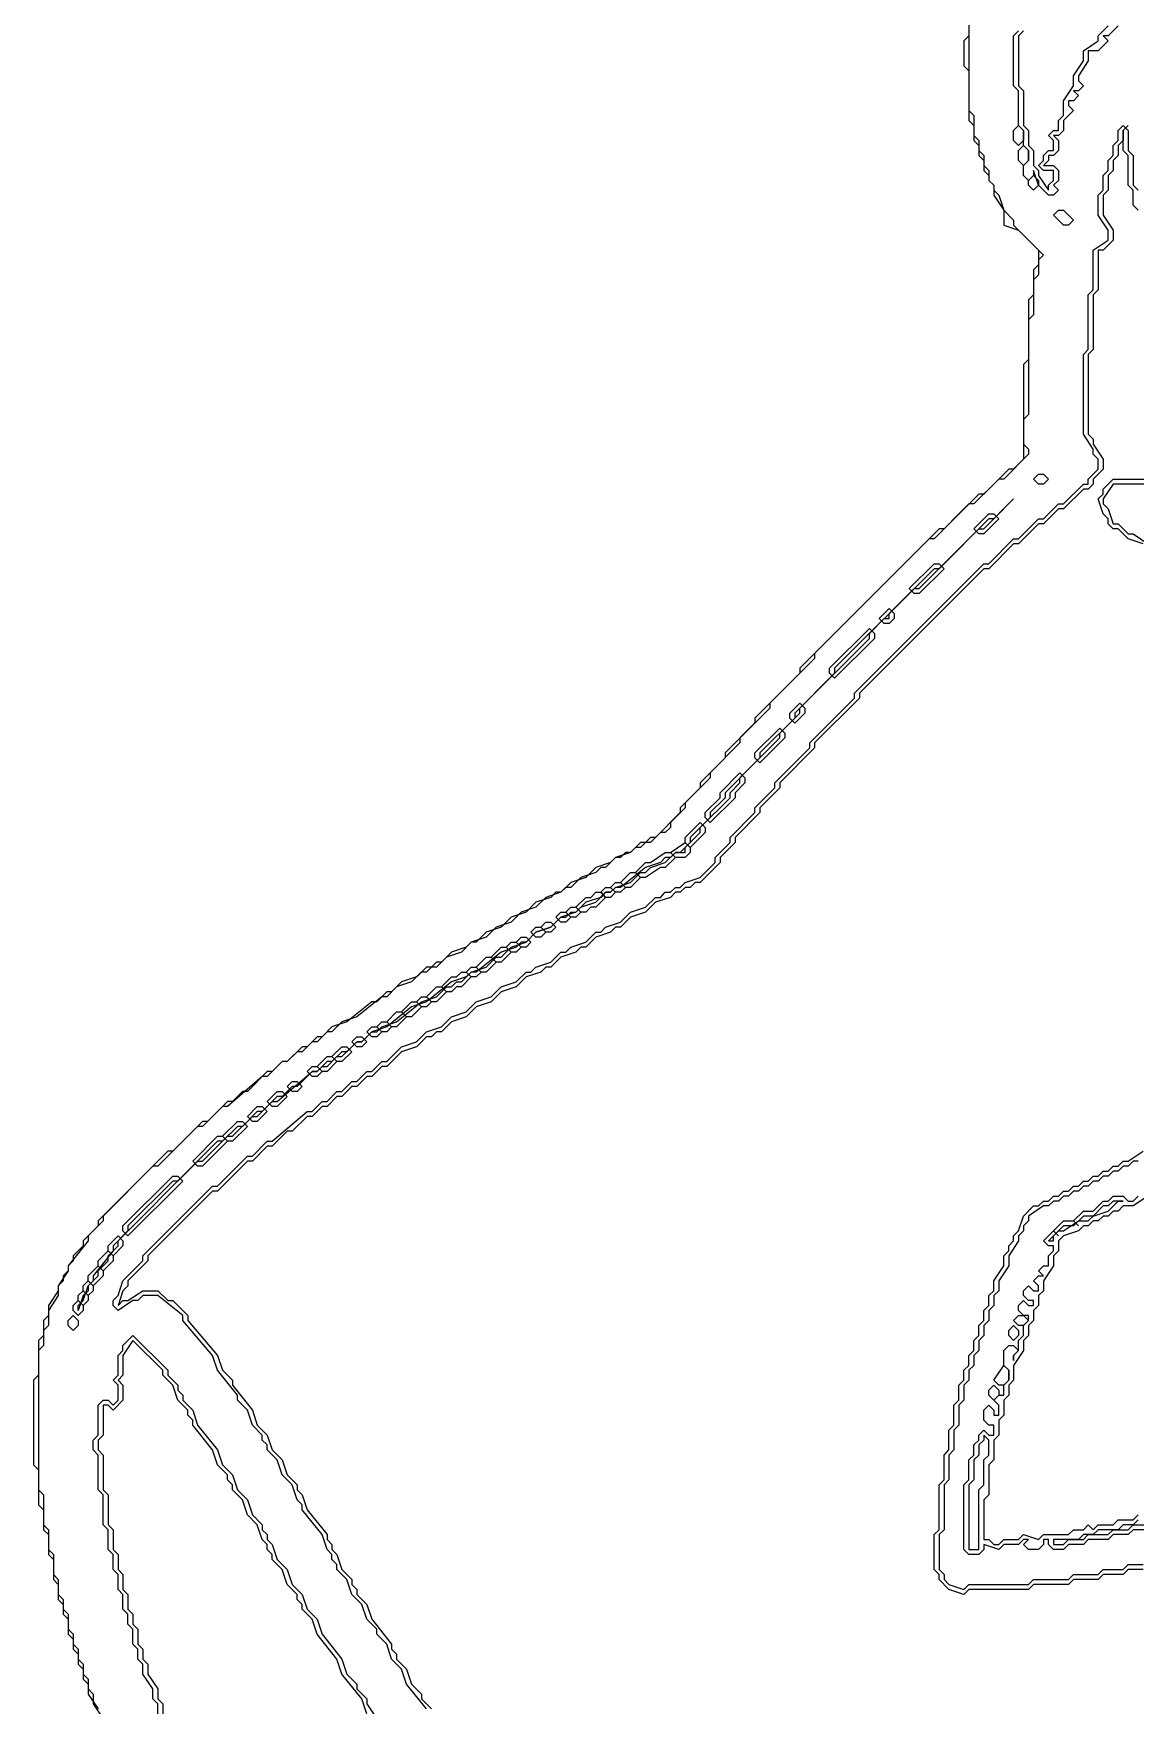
# Model space of a CAD drawing. Header units: millimetres. Extents: x 2 to 58.7, y 4.1 to 84.
# Drawn here: x 6.48 to 19.91, y 36.28 to 56.64 of the extents above; entities that cross this region are included whole.
import ezdxf

# ---------------------------------------------------------------- set-up
doc = ezdxf.new("R2010")
doc.units = ezdxf.units.MM
for name, color, linetype, true_color in [('CUT_OUTER', 1, 'Continuous', 0xa7a7a7), ('FILL_BLUE', 5, 'Continuous', 0x196fc6), ('FILL_HAIR', 4, 'Continuous', 0x905530), ('FILL_WHITE', 3, 'Continuous', 0xf5f3f0), ('RAISED_METAL', 6, 'Continuous', 0xa7a7a7)]:
    doc.layers.add(name, color=color, linetype=linetype, true_color=true_color)

msp = doc.modelspace()

# ---------------------------------------------------------------- linework, layer by layer
at = {"layer": 'CUT_OUTER'}
msp.add_lwpolyline([(17.877, 56.97), (17.877, 56.606), (17.816, 56.545), (17.816, 56.242), (17.877, 56.182), (17.877, 55.576), (17.937, 55.515), (17.937, 55.333), (17.998, 55.273), (17.998, 55.152), (18.059, 55.091), (18.059, 54.97), (18.119, 54.909), (18.119, 54.848), (18.18, 54.788), (18.18, 54.667), (18.301, 54.485), (18.301, 54.303), (18.483, 54.242), (18.725, 54), (18.725, 53.818), (18.665, 53.758), (18.665, 53.455), (18.604, 53.394), (18.604, 52.667), (18.543, 52.606), (18.543, 51.455), (18.422, 51.333), (18.362, 51.333), (18.059, 51.03), (17.998, 51.03), (17.574, 50.606), (17.513, 50.606), (15.817, 48.909), (15.817, 48.848), (15.271, 48.303), (15.271, 48.242), (14.908, 47.879), (14.908, 47.818), (14.605, 47.515), (14.605, 47.455), (14.362, 47.212), (14.362, 47.152), (14.059, 46.848), (13.999, 46.848), (13.938, 46.788), (13.877, 46.788), (13.756, 46.667), (13.696, 46.667), (13.635, 46.606), (13.574, 46.606), (13.514, 46.545), (13.332, 46.485), (13.211, 46.364), (13.029, 46.303), (12.908, 46.182), (12.847, 46.182), (12.787, 46.121), (12.605, 46.061), (12.484, 45.939), (12.302, 45.879), (12.181, 45.758), (11.999, 45.697), (11.878, 45.576), (11.817, 45.576), (11.756, 45.515), (11.575, 45.455), (11.453, 45.333), (11.393, 45.333), (11.332, 45.273), (11.272, 45.273), (11.15, 45.152), (10.969, 45.091), (10.847, 44.97), (10.787, 44.97), (10.666, 44.848), (10.605, 44.848), (10.302, 44.606), (10.12, 44.545), (9.999, 44.424), (9.939, 44.424), (9.817, 44.303), (9.757, 44.303), (9.575, 44.121), (9.514, 44.121), (9.393, 44), (9.333, 44), (9.09, 43.758), (9.03, 43.758), (8.908, 43.636), (8.848, 43.636), (8.605, 43.394), (8.545, 43.394), (8.181, 43.03), (8.121, 43.03), (7.272, 42.182), (7.272, 42.121), (7.09, 41.939), (7.09, 41.879), (6.969, 41.758), (6.969, 41.697), (6.909, 41.636), (6.909, 41.576), (6.848, 41.515), (6.848, 41.455), (6.787, 41.394), (6.787, 41.333), (6.666, 41.152), (6.666, 41.03), (6.606, 40.97), (6.606, 40.788), (6.545, 40.727), (6.545, 40.303), (6.484, 40.242), (6.484, 39.212), (6.545, 39.152), (6.545, 38.727), (6.606, 38.667), (6.606, 38.424), (6.666, 38.364), (6.666, 38.121), (6.727, 38.061), (6.727, 37.818), (6.787, 37.758), (6.787, 37.576), (6.848, 37.515), (6.848, 37.394), (6.909, 37.333), (6.909, 37.152), (6.969, 37.091), (6.969, 36.97), (7.03, 36.909), (7.03, 36.788), (7.09, 36.727), (7.09, 36.606), (7.151, 36.545), (7.151, 36.424), (7.272, 36.242)], dxfattribs=at)
at = {"layer": 'FILL_BLUE'}
msp.add_lwpolyline([(20.058, 42.485), (19.877, 42.364), (19.755, 42.364), (19.695, 42.303), (19.634, 42.303), (19.574, 42.242), (19.513, 42.242), (19.452, 42.182), (19.392, 42.182), (19.331, 42.121), (19.271, 42.121), (19.21, 42.061), (19.028, 42), (18.968, 41.939), (18.968, 41.818), (18.907, 41.758), (18.907, 41.636), (18.786, 41.455), (18.786, 41.333), (18.725, 41.273), (18.725, 41.152), (18.665, 41.091), (18.665, 40.97), (18.604, 40.909), (18.604, 40.788), (18.543, 40.727), (18.543, 40.606), (18.422, 40.424), (18.422, 40.242), (18.362, 40.182), (18.362, 40.061), (18.301, 40), (18.301, 39.818), (18.24, 39.758), (18.24, 39.576), (18.18, 39.515), (18.18, 39.273), (18.119, 39.212), (18.119, 38.848), (18.059, 38.788), (18.059, 38.303), (18.119, 38.303), (18.18, 38.242), (18.24, 38.242), (18.301, 38.303), (18.483, 38.303), (18.543, 38.364), (18.725, 38.303), (18.786, 38.364), (19.089, 38.364), (19.149, 38.424), (19.271, 38.424), (19.331, 38.485), (19.392, 38.424), (19.452, 38.485), (19.634, 38.485), (19.695, 38.545), (19.877, 38.545), (19.937, 38.606)], dxfattribs=at)
at = {"layer": 'FILL_HAIR'}
msp.add_lwpolyline([(18.543, 56.667), (18.483, 56.606), (18.483, 56), (18.543, 55.939), (18.543, 55.515), (18.604, 55.455), (18.604, 55.273), (18.665, 55.212), (18.665, 55.03), (18.725, 54.97), (18.725, 54.909), (18.846, 54.727), (18.846, 54.788), (18.907, 54.848), (18.907, 54.97), (18.786, 54.97), (18.725, 55.03), (18.786, 55.091), (18.786, 55.152), (18.846, 55.212), (18.907, 55.212), (18.907, 55.333), (18.846, 55.394), (18.907, 55.455), (18.968, 55.455), (18.968, 55.576), (19.028, 55.636), (19.028, 55.818), (19.149, 56), (19.149, 56.121), (19.271, 56.303), (19.271, 56.424), (19.452, 56.545), (19.452, 56.606), (19.574, 56.727)], dxfattribs=at)
at = {"layer": 'FILL_WHITE'}
for points in [[(19.937, 54.485), (19.877, 54.545), (19.877, 54.727), (19.816, 54.788), (19.816, 55.152), (19.755, 55.212), (19.755, 55.455), (19.816, 55.515), (19.755, 55.455), (19.755, 55.333), (19.695, 55.273), (19.695, 55.152), (19.634, 55.091), (19.634, 54.97), (19.574, 54.909), (19.574, 54.727), (19.513, 54.667), (19.513, 54.424), (19.634, 54.242), (19.634, 54.121), (19.513, 54), (19.452, 54), (19.452, 53.515), (19.392, 53.455), (19.392, 52.788), (19.331, 52.727), (19.331, 51.758), (19.392, 51.697), (19.392, 51.636), (19.513, 51.455), (19.513, 51.333), (19.392, 51.212), (19.392, 51.152), (19.331, 51.091), (19.271, 51.091), (19.028, 50.848), (18.968, 50.848), (18.786, 50.667), (18.725, 50.667), (18.483, 50.424), (18.422, 50.424), (18.119, 50.121), (18.059, 50.121), (16.544, 48.606), (16.544, 48.545), (15.998, 48), (15.998, 47.939), (15.574, 47.515), (15.574, 47.455), (15.332, 47.212), (15.332, 47.152), (15.029, 46.848), (15.029, 46.788), (14.847, 46.606), (14.847, 46.545), (14.605, 46.303), (14.544, 46.303), (14.483, 46.242), (14.423, 46.242), (14.362, 46.182), (14.302, 46.182), (14.241, 46.121), (14.059, 46.061), (13.938, 45.939), (13.756, 45.879), (13.635, 45.758), (13.574, 45.758), (13.514, 45.697), (13.332, 45.636), (13.211, 45.515), (13.15, 45.515), (13.09, 45.455), (12.908, 45.394), (12.787, 45.273), (12.726, 45.273), (12.665, 45.212), (12.484, 45.152), (12.362, 45.03), (12.181, 44.97), (12.059, 44.848), (11.878, 44.788), (11.756, 44.667), (11.575, 44.606), (11.453, 44.485), (11.393, 44.485), (11.332, 44.424), (11.272, 44.424), (11.15, 44.303), (10.969, 44.242), (10.787, 44.061), (10.726, 44.061), (10.605, 43.939), (10.544, 43.939), (10.423, 43.818), (10.363, 43.818), (10.241, 43.697), (10.181, 43.697), (10.06, 43.576), (9.999, 43.576), (9.878, 43.455), (9.817, 43.455), (9.636, 43.273), (9.575, 43.273), (9.393, 43.091), (9.333, 43.091), (9.151, 42.909), (9.09, 42.909), (8.727, 42.545), (8.666, 42.545), (7.878, 41.758), (7.878, 41.697), (7.636, 41.455), (7.636, 41.394), (7.575, 41.333), (7.515, 41.152), (7.575, 41.212), (7.636, 41.212), (7.818, 41.333), (7.999, 41.333), (8.121, 41.212), (8.181, 41.212), (8.363, 41.03), (8.363, 40.97), (8.727, 40.545), (8.787, 40.364), (8.908, 40.242), (8.908, 40.182), (9.151, 39.879), (9.211, 39.697), (9.333, 39.576), (9.393, 39.394), (9.514, 39.273), (9.575, 39.091), (9.696, 38.97), (9.696, 38.909), (9.757, 38.848), (9.817, 38.667), (10.06, 38.364), (10.06, 38.303), (10.12, 38.242), (10.12, 38.182), (10.181, 38.121), (10.241, 37.939), (10.363, 37.818), (10.363, 37.758), (10.423, 37.697), (10.423, 37.636), (10.544, 37.515), (10.605, 37.333), (10.847, 37.03), (10.847, 36.97), (10.908, 36.909), (10.908, 36.848), (11.029, 36.727), (11.09, 36.545), (11.211, 36.424), (11.211, 36.364), (11.332, 36.242)], [(19.998, 50.424), (19.816, 50.485), (19.695, 50.606), (19.634, 50.606), (19.574, 50.667), (19.574, 50.727), (19.513, 50.788), (19.452, 50.97), (19.513, 51.03), (19.513, 51.091), (19.634, 51.212), (20.058, 51.212)], [(19.998, 37.939), (19.816, 37.939), (19.755, 37.879), (19.513, 37.879), (19.452, 37.818), (19.149, 37.818), (19.089, 37.758), (18.665, 37.758), (18.604, 37.697), (17.877, 37.697), (17.816, 37.636), (17.634, 37.697), (17.513, 37.818), (17.513, 37.879), (17.453, 37.939), (17.453, 38.364), (17.513, 38.424), (17.513, 38.97), (17.574, 39.03), (17.574, 39.333), (17.634, 39.394), (17.634, 39.636), (17.695, 39.697), (17.695, 39.939), (17.756, 40), (17.756, 40.182), (17.816, 40.242), (17.816, 40.364), (17.877, 40.424), (17.877, 40.545), (17.937, 40.606), (17.937, 40.727), (17.998, 40.788), (17.998, 40.909), (18.059, 40.97), (18.059, 41.091), (18.119, 41.152), (18.119, 41.273), (18.18, 41.333), (18.18, 41.455), (18.301, 41.636), (18.301, 41.758), (18.362, 41.818), (18.362, 41.879), (18.422, 41.939), (18.422, 42), (18.483, 42.061), (18.543, 42.242), (18.665, 42.364), (18.725, 42.364), (18.786, 42.424), (18.846, 42.424), (18.907, 42.485), (18.968, 42.485), (19.028, 42.545), (19.089, 42.545), (19.149, 42.606), (19.21, 42.606), (19.271, 42.667), (19.331, 42.667), (19.392, 42.727), (19.452, 42.727), (19.513, 42.788), (19.574, 42.788), (19.634, 42.848), (19.695, 42.848), (19.755, 42.909), (19.816, 42.909), (19.998, 43.03)], [(10.544, 36.182), (10.484, 36.364), (10.241, 36.667), (10.181, 36.848), (9.939, 37.152), (9.878, 37.333), (9.757, 37.455), (9.757, 37.515), (9.696, 37.576), (9.696, 37.636), (9.575, 37.758), (9.514, 37.939), (9.393, 38.061), (9.393, 38.121), (9.333, 38.182), (9.333, 38.242), (9.272, 38.303), (9.211, 38.485), (9.09, 38.606), (9.03, 38.788), (8.908, 38.909), (8.908, 38.97), (8.848, 39.03), (8.848, 39.091), (8.727, 39.212), (8.666, 39.394), (8.424, 39.697), (8.424, 39.758), (8.363, 39.818), (8.363, 39.879), (8.242, 40), (8.181, 40.182), (8.06, 40.303), (8.06, 40.364), (7.696, 40.727), (7.575, 40.545), (7.575, 40.303), (7.515, 40.242), (7.575, 40.182), (7.575, 40), (7.454, 39.879), (7.393, 39.939), (7.333, 39.939), (7.333, 39.576), (7.272, 39.515), (7.272, 39.394), (7.333, 39.333), (7.333, 38.909), (7.393, 38.848), (7.393, 38.485), (7.454, 38.424), (7.454, 38.182), (7.515, 38.121), (7.515, 37.939), (7.575, 37.879), (7.575, 37.697), (7.636, 37.636), (7.636, 37.455), (7.696, 37.394), (7.696, 37.273), (7.757, 37.212), (7.757, 37.03), (7.818, 36.97), (7.818, 36.848), (7.878, 36.788), (7.878, 36.667), (7.999, 36.485), (7.999, 36.364), (8.06, 36.303), (8.06, 36.182)], [(19.937, 38.545), (19.877, 38.485), (19.755, 38.485), (19.695, 38.424), (19.452, 38.424), (19.392, 38.364), (19.271, 38.364), (19.21, 38.303), (18.907, 38.303), (18.907, 38.242), (19.028, 38.242), (19.089, 38.303), (19.271, 38.303), (19.331, 38.364), (19.574, 38.364), (19.634, 38.424), (19.816, 38.424), (19.877, 38.485), (20.058, 38.485)]]:
    msp.add_lwpolyline(points, dxfattribs=at)
for points in [[(18.422, 50.97), (18.18, 50.727), (18.119, 50.727), (17.513, 50.121), (17.453, 50.121), (16.241, 48.909), (16.241, 48.848), (15.756, 48.364), (15.756, 48.303), (15.332, 47.879), (15.332, 47.818), (14.908, 47.394), (14.908, 47.333), (14.726, 47.152), (14.726, 47.091), (14.483, 46.848), (14.483, 46.788), (14.362, 46.667), (14.302, 46.667), (14.241, 46.606), (14.18, 46.606), (14.12, 46.545), (13.938, 46.485), (13.635, 46.242), (13.574, 46.242), (13.514, 46.182), (13.453, 46.182), (13.393, 46.121), (13.211, 46.061), (13.09, 45.939), (12.908, 45.879), (12.787, 45.758), (12.605, 45.697), (12.484, 45.576), (12.423, 45.576), (12.362, 45.515), (12.181, 45.455), (11.878, 45.212), (11.817, 45.212), (11.756, 45.152), (11.575, 45.091), (11.272, 44.848), (11.09, 44.788), (10.787, 44.545), (10.605, 44.485), (10.484, 44.364), (10.423, 44.364), (10.302, 44.242), (10.241, 44.242), (10.12, 44.121), (10.06, 44.121), (9.939, 44), (9.878, 44), (9.696, 43.818), (9.636, 43.818), (9.514, 43.697), (9.454, 43.697), (9.272, 43.515), (9.211, 43.515), (9.03, 43.333), (8.969, 43.333), (8.787, 43.152), (8.727, 43.152), (8.242, 42.667), (8.181, 42.667), (7.636, 42.121), (7.636, 42.061), (7.454, 41.879), (7.454, 41.818), (7.212, 41.515), (7.212, 41.455), (7.151, 41.394), (7.151, 41.333), (7.09, 41.273), (7.03, 41.091), (7.03, 41.152), (7.09, 41.212), (7.151, 41.394), (7.272, 41.515), (7.272, 41.576), (7.393, 41.697), (7.393, 41.758), (7.515, 41.879), (7.515, 41.939), (8.484, 42.909), (8.545, 42.909), (8.848, 43.212), (8.908, 43.212), (9.151, 43.455), (9.211, 43.455), (9.393, 43.636), (9.454, 43.636), (9.878, 44), (9.939, 44), (9.999, 44.061), (10.06, 44.061), (10.181, 44.182), (10.241, 44.182), (10.423, 44.364), (10.484, 44.364), (10.605, 44.485), (10.666, 44.485), (10.726, 44.545), (10.908, 44.606), (11.211, 44.848), (11.393, 44.909), (11.514, 45.03), (11.575, 45.03), (11.635, 45.091), (11.696, 45.091), (11.817, 45.212), (11.999, 45.273), (12.12, 45.394), (12.181, 45.394), (12.302, 45.515), (12.484, 45.576), (12.605, 45.697), (12.787, 45.758), (12.908, 45.879), (12.968, 45.879), (13.029, 45.939), (13.09, 45.939), (13.15, 46), (13.332, 46.061), (13.453, 46.182), (13.514, 46.182), (13.574, 46.242), (13.756, 46.303), (13.877, 46.424), (13.938, 46.424), (13.999, 46.485), (14.18, 46.545), (14.302, 46.667), (14.423, 46.667), (14.423, 46.727), (14.605, 46.909), (14.605, 46.97), (14.968, 47.333), (14.968, 47.394), (15.089, 47.515), (15.089, 47.576), (15.574, 48.061), (15.574, 48.121), (15.817, 48.364), (15.817, 48.424), (16.665, 49.273), (16.665, 49.333), (16.847, 49.515), (16.907, 49.515), (16.907, 49.576), (17.21, 49.879), (17.271, 49.879), (17.998, 50.606), (18.059, 50.606)], [(19.755, 42.424), (19.634, 42.424), (19.574, 42.364), (19.513, 42.364), (19.392, 42.242), (19.271, 42.242), (19.149, 42.121), (19.028, 42.121), (18.846, 41.939), (18.907, 41.939), (18.907, 42), (18.968, 42.061), (19.028, 42.061), (19.21, 42.182), (19.331, 42.182), (19.392, 42.242), (19.574, 42.303), (19.695, 42.424)], [(18.059, 39.576), (18.059, 39.515), (17.998, 39.455), (17.998, 39.333), (17.937, 39.273), (17.937, 39.03), (17.877, 38.97), (17.877, 38.182), (17.998, 38.182), (17.998, 38.909), (18.059, 38.97), (18.059, 39.273), (18.119, 39.333), (18.119, 39.515)]]:
    msp.add_lwpolyline(points, close=True, dxfattribs=at)
at = {"layer": 'RAISED_METAL'}
for points in [[(17.877, 56.848), (17.877, 55.697), (17.937, 55.636), (17.937, 55.394), (17.998, 55.333), (17.998, 55.212), (18.059, 55.152), (18.059, 55.03), (18.119, 54.97), (18.119, 54.848), (18.18, 54.788), (18.18, 54.727), (18.24, 54.667), (18.301, 54.485), (18.422, 54.364), (18.422, 54.303), (18.786, 53.939), (18.725, 53.879), (18.725, 53.697), (18.665, 53.636), (18.665, 53.212), (18.604, 53.152), (18.604, 52), (18.543, 51.939), (18.543, 51.636), (18.604, 51.576), (18.604, 51.515), (18.301, 51.212), (18.24, 51.212), (17.937, 50.909), (17.877, 50.909), (17.453, 50.485), (17.392, 50.485), (15.998, 49.091), (15.998, 49.03), (15.453, 48.485), (15.453, 48.424), (15.089, 48.061), (15.089, 48), (14.726, 47.636), (14.726, 47.576), (14.423, 47.273), (14.423, 47.212), (14.241, 47.03), (14.241, 46.97), (14.18, 46.909), (14.12, 46.909), (13.999, 46.788), (13.938, 46.788), (13.877, 46.727), (13.817, 46.727), (13.756, 46.667), (13.574, 46.606), (13.453, 46.485), (13.393, 46.485), (13.332, 46.424), (13.15, 46.364), (13.029, 46.242), (12.968, 46.242), (12.908, 46.182), (12.726, 46.121), (12.605, 46), (12.423, 45.939), (12.302, 45.818), (12.12, 45.758), (11.999, 45.636), (11.817, 45.576), (11.696, 45.455), (11.514, 45.394), (11.393, 45.273), (11.332, 45.273), (11.272, 45.212), (11.211, 45.212), (11.09, 45.091), (10.908, 45.03), (10.787, 44.909), (10.726, 44.909), (10.423, 44.667), (10.241, 44.606), (10.12, 44.485), (10.06, 44.485), (9.939, 44.364), (9.878, 44.364), (9.757, 44.242), (9.696, 44.242), (9.575, 44.121), (9.514, 44.121), (9.333, 43.939), (9.272, 43.939), (8.848, 43.576), (8.787, 43.576), (8.545, 43.333), (8.484, 43.333), (7.999, 42.848), (7.939, 42.848), (7.333, 42.242), (7.333, 42.182), (7.151, 42), (7.151, 41.939), (6.909, 41.636), (6.909, 41.576), (6.787, 41.394), (6.787, 41.273), (6.666, 41.091), (6.666, 40.909), (6.606, 40.848), (6.606, 40.667), (6.545, 40.606), (6.545, 38.909), (6.606, 38.848), (6.606, 38.485), (6.666, 38.424), (6.666, 38.182), (6.727, 38.121), (6.727, 37.879), (6.787, 37.818), (6.787, 37.636), (6.848, 37.576), (6.848, 37.455), (6.909, 37.394), (6.909, 37.212), (6.969, 37.152), (6.969, 37.03), (7.03, 36.97), (7.03, 36.848), (7.09, 36.788), (7.09, 36.667), (7.151, 36.606), (7.151, 36.485), (7.212, 36.424), (7.212, 36.303), (7.333, 36.121)], [(19.695, 56.727), (19.574, 56.606), (19.513, 56.606), (19.574, 56.545), (19.452, 56.424), (19.331, 56.424), (19.331, 56.303), (19.21, 56.121), (19.21, 56.061), (19.271, 56), (19.21, 55.939), (19.149, 55.939), (19.21, 55.879), (19.149, 55.818), (19.089, 55.818), (19.089, 55.758), (19.149, 55.697), (19.028, 55.576), (19.028, 55.455), (18.968, 55.394), (18.907, 55.394), (18.968, 55.333), (18.968, 55.212), (18.907, 55.152), (18.846, 55.152), (18.846, 55.091), (18.786, 55.03), (18.907, 55.03), (18.968, 54.97), (18.968, 54.848), (18.907, 54.788), (18.968, 54.727), (18.907, 54.667), (18.846, 54.667), (18.725, 54.788), (18.665, 54.97), (18.665, 54.909), (18.604, 54.848), (18.543, 54.909), (18.543, 55.03), (18.604, 55.091), (18.604, 55.212), (18.543, 55.273), (18.543, 55.455), (18.483, 55.515), (18.483, 55.939), (18.422, 56), (18.422, 56.606), (18.483, 56.667)], [(11.272, 36.242), (11.029, 36.545), (10.969, 36.727), (10.847, 36.848), (10.787, 37.03), (10.666, 37.152), (10.666, 37.212), (10.544, 37.333), (10.484, 37.515), (10.363, 37.636), (10.302, 37.818), (10.181, 37.939), (10.181, 38), (10.12, 38.061), (10.12, 38.121), (10.06, 38.182), (9.999, 38.364), (9.757, 38.667), (9.757, 38.727), (9.696, 38.788), (9.636, 38.97), (9.514, 39.091), (9.454, 39.273), (9.333, 39.394), (9.333, 39.455), (9.272, 39.515), (9.272, 39.576), (9.151, 39.697), (9.09, 39.879), (8.969, 40), (8.969, 40.061), (8.727, 40.364), (8.666, 40.545), (8.302, 40.97), (8.302, 41.03), (7.999, 41.273), (7.818, 41.273), (7.757, 41.212), (7.696, 41.212), (7.515, 41.091), (7.454, 41.152), (7.454, 41.212), (7.515, 41.273), (7.575, 41.455), (7.818, 41.697), (7.818, 41.758), (8.666, 42.606), (8.727, 42.606), (9.09, 42.97), (9.151, 42.97), (9.333, 43.152), (9.393, 43.152), (9.817, 43.515), (9.878, 43.515), (9.999, 43.636), (10.06, 43.636), (10.181, 43.758), (10.241, 43.758), (10.363, 43.879), (10.423, 43.879), (10.544, 44), (10.605, 44), (10.726, 44.121), (10.787, 44.121), (10.969, 44.303), (11.15, 44.364), (11.272, 44.485), (11.453, 44.545), (11.575, 44.667), (11.756, 44.727), (11.878, 44.848), (12.059, 44.909), (12.181, 45.03), (12.362, 45.091), (12.484, 45.212), (12.544, 45.212), (12.605, 45.273), (12.787, 45.333), (12.908, 45.455), (12.968, 45.455), (13.029, 45.515), (13.211, 45.576), (13.332, 45.697), (13.393, 45.697), (13.453, 45.758), (13.635, 45.818), (13.756, 45.939), (13.938, 46), (14.059, 46.121), (14.12, 46.121), (14.18, 46.182), (14.241, 46.182), (14.302, 46.242), (14.362, 46.242), (14.423, 46.303), (14.605, 46.364), (14.786, 46.545), (14.786, 46.606), (14.968, 46.788), (14.968, 46.848), (15.271, 47.152), (15.271, 47.212), (15.514, 47.455), (15.514, 47.515), (15.938, 47.939), (15.938, 48), (16.483, 48.545), (16.483, 48.606), (18.059, 50.182), (18.119, 50.182), (18.422, 50.485), (18.483, 50.485), (18.725, 50.727), (18.786, 50.727), (18.968, 50.909), (19.028, 50.909), (19.271, 51.152), (19.331, 51.152), (19.331, 51.212), (19.452, 51.333), (19.452, 51.455), (19.392, 51.515), (19.392, 51.576), (19.271, 51.758), (19.271, 52.727), (19.331, 52.788), (19.331, 53.455), (19.392, 53.515), (19.392, 54), (19.574, 54.121), (19.574, 54.242), (19.452, 54.424), (19.452, 54.667), (19.513, 54.727), (19.513, 54.909), (19.574, 54.97), (19.574, 55.091), (19.634, 55.152), (19.634, 55.273), (19.695, 55.333), (19.695, 55.455), (19.755, 55.515), (19.816, 55.455), (19.816, 55.212), (19.877, 55.152), (19.877, 54.788), (19.937, 54.727)], [(20.058, 51.152), (19.634, 51.152), (19.513, 50.97), (19.513, 50.909), (19.574, 50.848), (19.634, 50.667), (19.695, 50.667), (19.816, 50.545), (19.877, 50.545), (20.058, 50.424)], [(19.937, 42.909), (19.877, 42.909), (19.816, 42.848), (19.755, 42.848), (19.695, 42.788), (19.634, 42.788), (19.574, 42.727), (19.513, 42.727), (19.452, 42.667), (19.392, 42.667), (19.331, 42.606), (19.271, 42.606), (19.21, 42.545), (19.149, 42.545), (19.089, 42.485), (19.028, 42.485), (18.968, 42.424), (18.907, 42.424), (18.846, 42.364), (18.786, 42.364), (18.604, 42.242), (18.604, 42.182), (18.543, 42.121), (18.543, 42.061), (18.483, 42), (18.483, 41.939), (18.362, 41.758), (18.362, 41.636), (18.24, 41.455), (18.24, 41.333), (18.18, 41.273), (18.18, 41.152), (18.119, 41.091), (18.119, 40.97), (18.059, 40.909), (18.059, 40.788), (17.998, 40.727), (17.998, 40.606), (17.937, 40.545), (17.937, 40.424), (17.877, 40.364), (17.877, 40.242), (17.816, 40.182), (17.816, 40), (17.756, 39.939), (17.756, 39.697), (17.695, 39.636), (17.695, 39.394), (17.634, 39.333), (17.634, 39.03), (17.574, 38.97), (17.574, 38.424), (17.513, 38.364), (17.513, 37.939), (17.574, 37.879), (17.574, 37.818), (17.634, 37.758), (17.816, 37.697), (17.877, 37.758), (18.604, 37.758), (18.665, 37.818), (19.089, 37.818), (19.149, 37.879), (19.452, 37.879), (19.513, 37.939), (19.755, 37.939), (19.816, 38), (19.998, 38)], [(20.058, 38.424), (19.877, 38.424), (19.816, 38.364), (19.634, 38.364), (19.574, 38.303), (19.331, 38.303), (19.271, 38.242), (19.089, 38.242), (19.028, 38.182), (18.907, 38.182), (18.846, 38.242), (18.846, 38.303), (18.786, 38.303), (18.786, 38.242), (18.725, 38.182), (18.604, 38.182), (18.543, 38.242), (18.604, 38.303), (18.543, 38.303), (18.483, 38.242), (18.301, 38.242), (18.24, 38.182), (18.059, 38.242), (18.059, 38.182), (17.998, 38.121), (17.877, 38.121), (17.816, 38.182), (17.816, 38.97), (17.877, 39.03), (17.877, 39.273), (17.937, 39.333), (17.937, 39.455), (17.998, 39.515), (17.998, 39.576), (18.059, 39.636), (18.119, 39.576), (18.18, 39.576), (18.18, 39.697), (18.119, 39.697), (18.059, 39.758), (18.059, 39.879), (18.119, 39.939), (18.18, 39.879), (18.18, 39.818), (18.24, 39.818), (18.24, 39.939), (18.18, 40), (18.24, 40.061), (18.301, 40.061), (18.301, 40.182), (18.362, 40.242), (18.362, 40.364), (18.301, 40.424), (18.301, 40.606), (18.362, 40.667), (18.422, 40.667), (18.483, 40.606), (18.422, 40.545), (18.422, 40.485), (18.422, 40.545), (18.483, 40.606), (18.483, 40.727), (18.543, 40.788), (18.543, 40.909), (18.604, 40.97), (18.604, 41.03), (18.543, 41.03), (18.483, 41.091), (18.483, 41.152), (18.543, 41.212), (18.604, 41.152), (18.665, 41.152), (18.665, 41.212), (18.604, 41.212), (18.543, 41.273), (18.543, 41.333), (18.604, 41.394), (18.665, 41.333), (18.725, 41.333), (18.725, 41.394), (18.665, 41.455), (18.725, 41.515), (18.786, 41.515), (18.725, 41.576), (18.786, 41.636), (18.846, 41.636), (18.846, 41.758), (18.907, 41.818), (18.907, 41.879), (18.846, 41.879), (18.786, 41.939), (18.907, 42.061), (18.968, 42), (18.907, 42.061), (19.028, 42.182), (19.149, 42.182), (19.21, 42.121), (19.149, 42.182), (19.271, 42.303), (19.392, 42.303), (19.513, 42.424), (19.574, 42.424), (19.634, 42.485), (19.755, 42.485), (19.816, 42.424), (19.877, 42.424), (19.937, 42.485)], [(7.999, 36.182), (7.999, 36.303), (7.939, 36.364), (7.939, 36.485), (7.818, 36.667), (7.818, 36.788), (7.757, 36.848), (7.757, 36.97), (7.696, 37.03), (7.696, 37.212), (7.636, 37.273), (7.636, 37.394), (7.575, 37.455), (7.575, 37.636), (7.515, 37.697), (7.515, 37.879), (7.454, 37.939), (7.454, 38.121), (7.393, 38.182), (7.393, 38.424), (7.333, 38.485), (7.333, 38.848), (7.272, 38.909), (7.272, 39.333), (7.212, 39.394), (7.212, 39.515), (7.272, 39.576), (7.272, 39.939), (7.333, 40), (7.393, 40), (7.454, 39.939), (7.515, 40), (7.515, 40.182), (7.454, 40.242), (7.515, 40.303), (7.515, 40.545), (7.575, 40.606), (7.575, 40.667), (7.696, 40.788), (8.121, 40.364), (8.121, 40.303), (8.242, 40.182), (8.242, 40.121), (8.302, 40.061), (8.302, 40), (8.424, 39.879), (8.484, 39.697), (8.727, 39.394), (8.787, 39.212), (8.908, 39.091), (8.969, 38.909), (9.09, 38.788), (9.151, 38.606), (9.272, 38.485), (9.272, 38.424), (9.333, 38.364), (9.333, 38.303), (9.393, 38.242), (9.454, 38.061), (9.575, 37.939), (9.636, 37.758), (9.757, 37.636), (9.817, 37.455), (9.939, 37.333), (9.999, 37.152), (10.241, 36.848), (10.302, 36.667), (10.423, 36.545), (10.423, 36.485), (10.544, 36.364), (10.544, 36.303), (10.666, 36.121)]]:
    msp.add_lwpolyline(points, dxfattribs=at)
for points in [[(18.483, 55.515), (18.543, 55.455), (18.543, 55.333), (18.483, 55.273), (18.422, 55.333), (18.422, 55.455)], [(18.543, 55.273), (18.604, 55.212), (18.604, 55.091), (18.543, 55.03), (18.483, 55.091), (18.483, 55.212)], [(18.604, 54.848), (18.665, 54.909), (18.725, 54.848), (18.725, 54.788), (18.665, 54.727), (18.604, 54.788)], [(18.907, 54.424), (18.968, 54.485), (19.028, 54.485), (19.149, 54.364), (19.089, 54.303), (19.028, 54.303)], [(18.665, 51.212), (18.725, 51.273), (18.786, 51.273), (18.846, 51.212), (18.786, 51.152), (18.725, 51.152)], [(18.18, 50.788), (18.24, 50.727), (18.059, 50.545), (17.998, 50.545), (17.937, 50.606), (18.119, 50.788)], [(17.513, 50.182), (17.574, 50.121), (17.271, 49.818), (17.21, 49.818), (17.15, 49.879), (17.453, 50.182)], [(16.786, 49.515), (16.907, 49.636), (16.968, 49.576), (16.968, 49.515), (16.907, 49.455), (16.847, 49.455)], [(16.665, 49.394), (16.726, 49.333), (16.726, 49.273), (16.241, 48.788), (16.18, 48.848), (16.18, 48.909)], [(15.817, 48.485), (15.877, 48.424), (15.877, 48.364), (15.756, 48.242), (15.695, 48.303), (15.695, 48.364)], [(15.574, 48.182), (15.635, 48.121), (15.635, 48.061), (15.332, 47.758), (15.271, 47.818), (15.271, 47.879)], [(15.089, 47.636), (15.15, 47.576), (15.15, 47.515), (15.029, 47.394), (15.029, 47.333), (14.726, 47.03), (14.665, 47.091), (14.665, 47.152), (14.847, 47.333), (14.847, 47.394)], [(14.605, 47.03), (14.665, 46.97), (14.665, 46.909), (14.483, 46.727), (14.423, 46.788), (14.423, 46.848)], [(14.302, 46.606), (14.18, 46.485), (14.12, 46.485), (13.938, 46.364), (13.877, 46.364), (13.817, 46.424), (13.938, 46.545), (13.999, 46.545), (14.18, 46.667), (14.241, 46.667)], [(14.241, 46.667), (14.423, 46.788), (14.483, 46.727), (14.483, 46.667), (14.423, 46.606), (14.302, 46.606)], [(13.635, 46.303), (13.756, 46.424), (13.817, 46.424), (13.877, 46.364), (13.756, 46.242), (13.696, 46.242)], [(13.393, 46.182), (13.453, 46.242), (13.514, 46.242), (13.574, 46.182), (13.514, 46.121), (13.453, 46.121)], [(13.514, 46.242), (13.574, 46.303), (13.635, 46.303), (13.696, 46.242), (13.635, 46.182), (13.574, 46.182)], [(12.968, 45.939), (13.029, 46), (13.09, 46), (13.15, 45.939), (13.09, 45.879), (13.029, 45.879)], [(13.453, 46.121), (13.332, 46), (13.271, 46), (13.211, 45.939), (13.15, 45.939), (13.09, 46), (13.211, 46.121), (13.271, 46.121), (13.332, 46.182), (13.393, 46.182)], [(12.665, 45.758), (12.726, 45.818), (12.787, 45.818), (12.847, 45.758), (12.787, 45.697), (12.726, 45.697)], [(12.847, 45.879), (12.908, 45.939), (12.968, 45.939), (13.029, 45.879), (12.968, 45.818), (12.908, 45.818)], [(12.362, 45.576), (12.423, 45.636), (12.484, 45.636), (12.544, 45.576), (12.484, 45.515), (12.423, 45.515)], [(12.544, 45.697), (12.605, 45.758), (12.665, 45.758), (12.726, 45.697), (12.665, 45.636), (12.605, 45.636)], [(11.878, 45.273), (11.999, 45.394), (12.059, 45.394), (12.12, 45.333), (11.999, 45.212), (11.938, 45.212)], [(12.059, 45.394), (12.181, 45.515), (12.241, 45.515), (12.302, 45.455), (12.181, 45.333), (12.12, 45.333)], [(12.241, 45.515), (12.302, 45.576), (12.362, 45.576), (12.423, 45.515), (12.362, 45.455), (12.302, 45.455)], [(11.817, 45.152), (11.696, 45.03), (11.635, 45.03), (11.575, 44.97), (11.514, 44.97), (11.453, 45.03), (11.575, 45.152), (11.635, 45.152), (11.696, 45.212), (11.756, 45.212)], [(11.756, 45.212), (11.817, 45.273), (11.878, 45.273), (11.938, 45.212), (11.878, 45.152), (11.817, 45.152)], [(11.272, 44.909), (11.393, 45.03), (11.453, 45.03), (11.514, 44.97), (11.393, 44.848), (11.332, 44.848)], [(10.969, 44.727), (11.09, 44.848), (11.15, 44.848), (11.211, 44.788), (11.09, 44.667), (11.029, 44.667)], [(11.15, 44.848), (11.211, 44.909), (11.272, 44.909), (11.332, 44.848), (11.272, 44.788), (11.211, 44.788)], [(10.666, 44.545), (10.726, 44.606), (10.787, 44.606), (10.847, 44.545), (10.787, 44.485), (10.726, 44.485)], [(10.787, 44.606), (10.908, 44.727), (10.969, 44.727), (11.029, 44.667), (10.908, 44.545), (10.847, 44.545)], [(10.363, 44.364), (10.423, 44.424), (10.484, 44.424), (10.544, 44.364), (10.484, 44.303), (10.423, 44.303)], [(10.544, 44.485), (10.605, 44.545), (10.666, 44.545), (10.726, 44.485), (10.666, 44.424), (10.605, 44.424)], [(9.939, 44.061), (10.06, 44.182), (10.12, 44.182), (10.181, 44.121), (10.06, 44), (9.999, 44)], [(10.12, 44.182), (10.241, 44.303), (10.302, 44.303), (10.363, 44.242), (10.241, 44.121), (10.181, 44.121)], [(9.817, 44), (9.878, 44.061), (9.939, 44.061), (9.999, 44), (9.939, 43.939), (9.878, 43.939)], [(9.575, 43.818), (9.636, 43.879), (9.696, 43.879), (9.757, 43.818), (9.696, 43.758), (9.636, 43.758)], [(9.09, 43.455), (9.211, 43.576), (9.272, 43.576), (9.333, 43.515), (9.211, 43.394), (9.151, 43.394)], [(9.333, 43.636), (9.454, 43.758), (9.514, 43.758), (9.575, 43.697), (9.454, 43.576), (9.393, 43.576)], [(9.03, 43.394), (9.09, 43.333), (8.908, 43.152), (8.848, 43.152), (8.787, 43.212), (8.969, 43.394)], [(8.787, 43.212), (8.848, 43.152), (8.545, 42.848), (8.484, 42.848), (8.424, 42.909), (8.727, 43.212)], [(8.242, 42.727), (8.302, 42.667), (7.636, 42), (7.575, 42.061), (7.575, 42.121), (8.181, 42.727)], [(7.515, 42), (7.575, 41.939), (7.575, 41.879), (7.454, 41.758), (7.393, 41.818), (7.393, 41.879)], [(7.393, 41.818), (7.454, 41.758), (7.454, 41.697), (7.333, 41.576), (7.272, 41.636), (7.272, 41.697)], [(7.272, 41.636), (7.333, 41.576), (7.333, 41.515), (7.212, 41.394), (7.151, 41.455), (7.151, 41.515)], [(7.03, 41.273), (7.09, 41.333), (7.151, 41.273), (7.151, 41.212), (7.09, 41.152), (7.03, 41.212)], [(7.09, 41.394), (7.151, 41.455), (7.212, 41.394), (7.212, 41.333), (7.151, 41.273), (7.09, 41.333)], [(6.969, 41.152), (7.03, 41.212), (7.09, 41.152), (7.09, 41.091), (7.03, 41.03), (6.969, 41.091)], [(6.909, 40.97), (6.969, 41.03), (7.03, 40.97), (7.03, 40.909), (6.969, 40.848), (6.909, 40.909)], [(18.422, 40.97), (18.483, 41.03), (18.543, 41.03), (18.604, 40.97), (18.543, 40.909), (18.483, 40.909)], [(18.362, 40.848), (18.422, 40.909), (18.483, 40.848), (18.483, 40.788), (18.422, 40.727), (18.362, 40.788)], [(18.301, 40.424), (18.362, 40.364), (18.362, 40.242), (18.301, 40.182), (18.24, 40.182), (18.18, 40.242)], [(18.119, 40.121), (18.18, 40.182), (18.24, 40.121), (18.24, 40.061), (18.18, 40), (18.119, 40.061)]]:
    msp.add_lwpolyline(points, close=True, dxfattribs=at)

doc.saveas('drawing.dxf')
